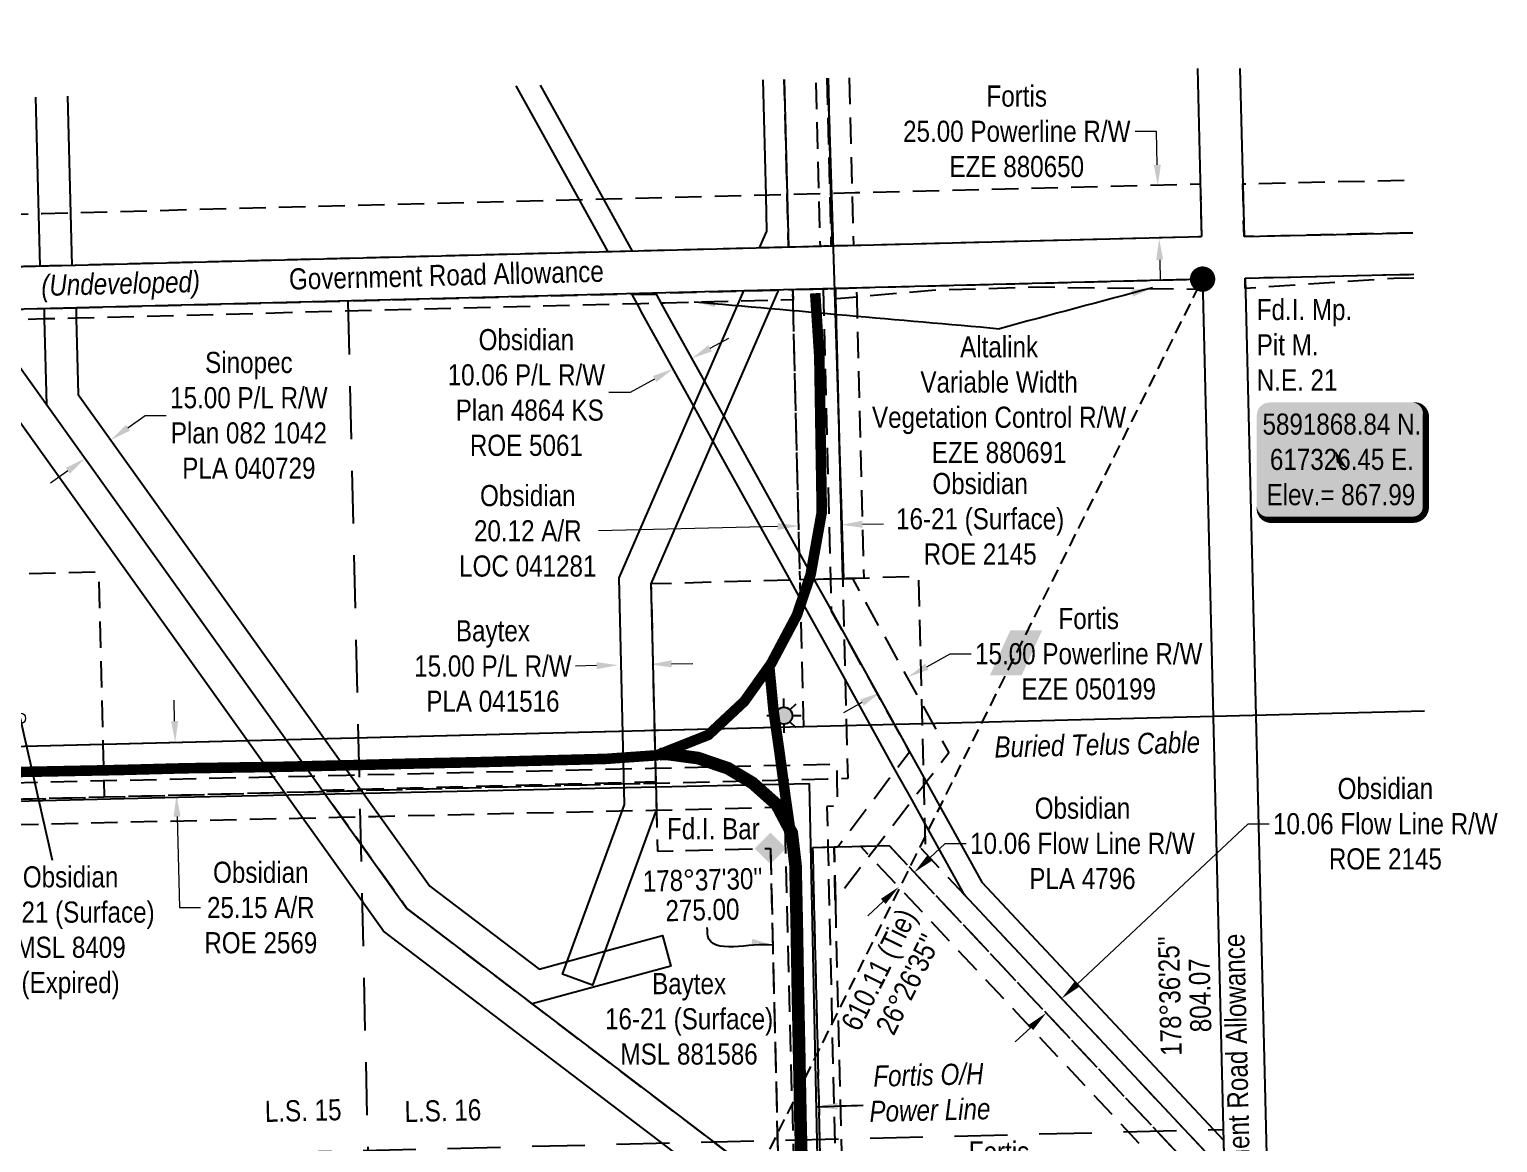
# Model space of a CAD drawing. Extents: x 614938 to 618097, y 5890940 to 5893381.
# Drawn here: x 616771 to 617466, y 5891460 to 5891987 of the extents above; entities that cross this region are included whole.
import ezdxf
from ezdxf.enums import TextEntityAlignment as Align

# ---------------------------------------------------------------- set-up
doc = ezdxf.new("R2010")
doc.units = 0
doc.header["$LTSCALE"] = 5
doc.header["$PDMODE"] = 35
doc.header["$PDSIZE"] = 1
for name, pattern in [('foc-ACCESSROAD', [3.75, 2.5, -1.25]), ('foc-FLOWLINE', [3.75, 2.5, -1.25]), ('foc-LSD', [8, 5, -3]), ('foc-TIELINE', [1.875, 1.25, -0.625])]:
    doc.linetypes.add(name, pattern=pattern)
doc.layers.get('Defpoints').update_dxf_attribs({"color": 9})
for name, color, linetype in [('AS-POWER', 104, 'foc-POWER'), ('AS-POWER-T', 104, 'Continuous'), ('AS-ROADS', 254, 'Continuous'), ('AS-TELUS', 224, 'foc-TEL'), ('AS-UNDERLAY-H', 141, 'Continuous'), ('C-AR', 13, 'foc-ACCESSROAD'), ('C-FLOWLINE', 13, 'foc-FLOWLINE'), ('C-RW', 13, 'Continuous'), ('C-WS', 13, 'foc-ACCESSROAD'), ('C-WS-S', 8, 'Continuous'), ('DETAIL-T', 7, 'Continuous'), ('F-AR', 190, 'foc-ACCESSROAD'), ('F-EZE', 190, 'foc-FLOWLINE'), ('F-RW', 190, 'Continuous'), ('F-WS', 190, 'foc-ACCESSROAD'), ('L-BD', 7, 'Continuous'), ('L-MON', 1, 'Continuous'), ('L-MON-T', 1, 'Continuous'), ('L-ROAD-T', 7, 'Continuous'), ('L-SEC', 7, 'Continuous'), ('L-SECTION-LSD', 7, 'foc-LSD'), ('L-TIE', 7, 'foc-TIELINE')]:
    doc.layers.add(name, color=color, linetype=linetype)
for name, color, linetype, lineweight in [('C-AR-T', 13, 'Continuous', 9), ('C-FLOWLINE-T', 13, 'Continuous', 9), ('C-RW-T', 13, 'Continuous', 9), ('C-WS-T', 13, 'Continuous', 9), ('F-EZE-T', 190, 'Continuous', 9), ('F-RW-T', 190, 'Continuous', 9), ('F-WS-T', 190, 'Continuous', 9), ('T-TEXT', 48, 'Continuous', 18)]:
    doc.layers.add(name, color=color, linetype=linetype, lineweight=lineweight)
doc.styles.add('100L', font='ARIALN.TTF', dxfattribs={"height": 11})
doc.styles.add('80', font='ARIALN.TTF', dxfattribs={"height": 10})
doc.styles.add('80CG', font='ARIALN.TTF', dxfattribs={"height": 10})
doc.styles.add('80L', font='ARIALN.TTF', dxfattribs={"height": 10})
doc.styles.add('80LS', font='ARIALNI.TTF', dxfattribs={"height": 10})
doc.styles.add('foc-LtypeFont', font='ARIALN.TTF', dxfattribs={"height": 7.35})
doc.linetypes.add('foc-POWER', pattern='A,6,-1,["P",foc-LtypeFont,S=0.2,R=0,X=-0.625,Y=-0.75],-1.24,4', length=12.24)
doc.linetypes.add('foc-TEL', pattern='A,2,-1,["T",foc-LtypeFont,S=0.2,R=0,X=-0.425,Y=-0.75],-1.24,8', length=12.24)
doc.linetypes.add('foc-TEL-NOLINE', pattern='A,0,-2,["T",foc-LtypeFont,S=0.2,R=0,X=-0.425,Y=-0.75],-10.24', length=12.24)
doc.dimstyles.new('Compass 5 000', dxfattribs={"dimscale": 5, "dimtxt": 9, "dimasz": 2, "dimexe": 0.2, "dimexo": 0.0625, "dimgap": 0.5, "dimtad": 0, "dimtih": 1, "dimtoh": 1, "dimzin": 0, "dimdsep": 46, "dimtxsty": '80CG', "dimcen": 0.1, "dimse1": 1, "dimse2": 1, "dimclrd": 256, "dimclrt": 256, "dimaunit": 1, "dimadec": 4, "dimazin": 0, "dimtfac": 0.06, "dimtofl": 0, "dimtmove": 0, "dimatfit": 1, "dimfxl": 0.2, "dimtolj": 1, "dimtzin": 0, "dimlwd": -1, "dimarcsym": 0})

# ---------------------------------------------------------------- blocks, each defined once
blk = doc.blocks.new('*D52')
at = {"layer": 'Defpoints', "color": 0, "transparency": 16777216}
for p in [(617180.99, 5891691.65), (617167.86, 5891684.38), (617187.15, 5891680.52)]:
    blk.add_point(p, dxfattribs=at)
at = {"layer": 'F-EZE-T', "transparency": 16777216}
for p, q in [((617195.9, 5891685.37), (617206.94, 5891691.48)), ((617206.94, 5891691.48), (617216.94, 5891691.48)), ((617165.27, 5891668.41), (617156.52, 5891663.57))]:
    blk.add_line(p, q, dxfattribs=at)
for points in [[(617195.09, 5891686.83), (617196.71, 5891683.91), (617187.15, 5891680.52)], [(617164.46, 5891669.87), (617166.08, 5891666.95), (617174.02, 5891673.25)]]:
    blk.add_solid(points, dxfattribs=at)
at = {"layer": 'F-EZE-T', "transparency": 16777216, "insert": (617272.57, 5891691.48), "char_height": 10, "attachment_point": 5, "style": '80CG'}
blk.add_mtext('\\A1;Fortis\\P15.00 Powerline R/W\\PEZE 050199', dxfattribs=at)
blk = doc.blocks.new('*D53')
at = {"layer": 'Defpoints', "color": 0, "transparency": 16777216}
for p in [(617144.43, 5891502.3), (617154.43, 5891502.54), (617156.14, 5891429.95)]:
    blk.add_point(p, dxfattribs=at)
at = {"layer": 'F-EZE-T', "transparency": 16777216}
for p, q in [((617166.14, 5891430.19), (617185.33, 5891430.64)), ((617136.14, 5891429.48), (617126.14, 5891429.25))]:
    blk.add_line(p, q, dxfattribs=at)
for points in [[(617136.1, 5891431.15), (617136.18, 5891427.82), (617146.14, 5891429.72)], [(617166.1, 5891431.85), (617166.18, 5891428.52), (617156.14, 5891429.95)]]:
    blk.add_solid(points, dxfattribs=at)
at = {"layer": 'F-EZE-T', "transparency": 16777216, "insert": (617230.14, 5891430.64), "char_height": 10, "attachment_point": 5, "style": '80CG'}
blk.add_mtext('\\A1;Fortis\\P10.00 Vegetation\\PControl R/W\\PEZE 870564', dxfattribs=at)
blk = doc.blocks.new('*D56')
at = {"layer": 'Defpoints', "color": 0, "transparency": 16777216}
for p in [(617225.12, 5891910.92), (617305.26, 5891912.95), (617225.75, 5891885.94)]:
    blk.add_point(p, dxfattribs=at)
at = {"layer": 'F-EZE-T', "transparency": 16777216}
for p, q in [((617304.6, 5891938.74), (617294.6, 5891938.74)), ((617305, 5891922.95), (617304.6, 5891938.74)), ((617306.14, 5891877.98), (617306.4, 5891867.98))]:
    blk.add_line(p, q, dxfattribs=at)
for points in [[(617306.67, 5891922.99), (617303.34, 5891922.91), (617305.26, 5891912.95)], [(617307.81, 5891878.02), (617304.48, 5891877.93), (617305.89, 5891887.97)]]:
    blk.add_solid(points, dxfattribs=at)
at = {"layer": 'F-EZE-T', "transparency": 16777216, "insert": (617238.51, 5891938.74), "char_height": 10, "attachment_point": 5, "style": '80CG'}
blk.add_mtext('\\A1;Fortis\\P25.00 Powerline R/W\\PEZE 880650', dxfattribs=at)
blk = doc.blocks.new('*D58')
at = {"layer": 'C-FLOWLINE-T', "transparency": 16777216}
for p, q in [((617197.31, 5891594.88), (617204.6, 5891601.72)), ((617204.6, 5891601.72), (617214.6, 5891601.72)), ((617175.37, 5891574.32), (617168.08, 5891567.48))]:
    blk.add_line(p, q, dxfattribs=at)
for points in [[(617196.17, 5891596.1), (617198.45, 5891593.66), (617190.01, 5891588.04)], [(617174.23, 5891575.53), (617176.51, 5891573.1), (617182.67, 5891581.16)]]:
    blk.add_solid(points, dxfattribs=at)
at = {"layer": 'Defpoints', "color": 0, "transparency": 16777216}
for p in [(617190.01, 5891588.04), (617215.82, 5891560.51), (617208.48, 5891553.63)]:
    blk.add_point(p, dxfattribs=at)
at = {"layer": 'C-FLOWLINE-T', "transparency": 16777216, "insert": (617269.6, 5891601.72), "char_height": 10, "attachment_point": 5, "style": '80CG'}
blk.add_mtext('\\A1;Obsidian\\P10.06 Flow Line R/W\\PPLA 4796', dxfattribs=at)
blk = doc.blocks.new('*D43')
at = {"layer": 'C-AR-T', "transparency": 16777216}
for p, q in [((616840.03, 5891659.64), (616839.78, 5891669.64)), ((616841.17, 5891614.48), (616842.25, 5891571.37)), ((616842.25, 5891571.37), (616852.25, 5891571.37))]:
    blk.add_line(p, q, dxfattribs=at)
for points in [[(616841.7, 5891659.68), (616838.37, 5891659.6), (616840.28, 5891649.64)], [(616842.83, 5891614.52), (616839.5, 5891614.44), (616840.92, 5891624.48)]]:
    blk.add_solid(points, dxfattribs=at)
at = {"layer": 'Defpoints', "color": 0, "transparency": 16777216}
for p in [(616961.57, 5891652.7), (616840.28, 5891649.64), (616962.21, 5891627.53)]:
    blk.add_point(p, dxfattribs=at)
at = {"layer": 'C-AR-T', "transparency": 16777216, "insert": (616880.8, 5891571.37), "char_height": 10, "attachment_point": 5, "style": '80CG'}
blk.add_mtext('\\A1;Obsidian\\P25.15 A/R\\PROE 2569', dxfattribs=at)
blk = doc.blocks.new('*D44')
at = {"layer": 'C-RW-T', "transparency": 16777216}
for p, q in [((617093.45, 5891836.11), (617102.2, 5891840.95)), ((617067.15, 5891821.55), (617055.55, 5891815.12)), ((617055.55, 5891815.12), (617045.55, 5891815.12))]:
    blk.add_line(p, q, dxfattribs=at)
for points in [[(617092.64, 5891837.57), (617094.26, 5891834.65), (617084.7, 5891831.27)], [(617066.35, 5891823.01), (617067.96, 5891820.09), (617075.9, 5891826.39)]]:
    blk.add_solid(points, dxfattribs=at)
at = {"layer": 'Defpoints', "color": 0, "transparency": 16777216}
for p in [(617067.5, 5891841.57), (617076.3, 5891846.45), (617075.9, 5891826.39)]:
    blk.add_point(p, dxfattribs=at)
at = {"layer": 'C-RW-T', "transparency": 16777216, "insert": (617006.46, 5891815.12), "char_height": 10, "attachment_point": 5, "style": '80CG'}
blk.add_mtext('\\A1;Obsidian\\P10.06 P/L R/W\\P Plan 4864 KS\\PROE 5061', dxfattribs=at)
blk = doc.blocks.new('*D46')
at = {"layer": 'C-FLOWLINE-T', "transparency": 16777216}
for p, q in [((617267.06, 5891535.2), (617347.94, 5891611.03)), ((617347.94, 5891611.03), (617357.94, 5891611.03)), ((617245.12, 5891514.64), (617237.83, 5891507.8))]:
    blk.add_line(p, q, dxfattribs=at)
for points in [[(617265.92, 5891536.42), (617268.2, 5891533.98), (617259.76, 5891528.36)], [(617243.98, 5891515.85), (617246.26, 5891513.42), (617252.42, 5891521.48)]]:
    blk.add_solid(points, dxfattribs=at)
at = {"layer": 'Defpoints', "color": 0, "transparency": 16777216}
for p in [(617256.26, 5891532.1), (617248.92, 5891525.21), (617252.42, 5891521.48)]:
    blk.add_point(p, dxfattribs=at)
at = {"layer": 'C-FLOWLINE-T', "transparency": 16777216, "insert": (617412.94, 5891611.03), "char_height": 10, "attachment_point": 5, "style": '80CG'}
blk.add_mtext('\\A1;Obsidian\\P10.06 Flow Line R/W\\PROE 2145', dxfattribs=at)
blk = doc.blocks.new('*D49')
at = {"layer": 'C-AR-T', "transparency": 16777216}
for p, q in [((617125.36, 5891751.8), (617040.65, 5891749.66)), ((617165.48, 5891752.81), (617175.48, 5891753.06))]:
    blk.add_line(p, q, dxfattribs=at)
for points in [[(617125.32, 5891753.46), (617125.4, 5891750.13), (617135.36, 5891752.05)], [(617165.44, 5891754.48), (617165.53, 5891751.14), (617155.49, 5891752.56)]]:
    blk.add_solid(points, dxfattribs=at)
at = {"layer": 'Defpoints', "color": 0, "transparency": 16777216}
for p in [(617154.68, 5891784.62), (617134.55, 5891784.11), (617155.49, 5891752.56)]:
    blk.add_point(p, dxfattribs=at)
at = {"layer": 'C-AR-T', "transparency": 16777216, "insert": (617007.13, 5891749.66), "char_height": 10, "attachment_point": 5, "style": '80CG'}
blk.add_mtext('\\A1;Obsidian\\P20.12 A/R\\PLOC 041281', dxfattribs=at)
blk = doc.blocks.new('*D50')
at = {"layer": 'Defpoints', "color": 0, "transparency": 16777216}
for p in [(617049.61, 5891690.2), (617065.11, 5891690.57), (617049.71, 5891686.14)]:
    blk.add_point(p, dxfattribs=at)
at = {"layer": 'F-RW-T', "transparency": 16777216}
for p, q in [((617075.21, 5891686.75), (617085.21, 5891686.99)), ((617039.71, 5891685.9), (617029.71, 5891685.67))]:
    blk.add_line(p, q, dxfattribs=at)
for points in [[(617039.67, 5891687.57), (617039.75, 5891684.24), (617049.71, 5891686.14)], [(617075.17, 5891688.42), (617075.25, 5891685.08), (617065.21, 5891686.51)]]:
    blk.add_solid(points, dxfattribs=at)
at = {"layer": 'F-RW-T', "transparency": 16777216, "insert": (616990.63, 5891685.67), "char_height": 10, "attachment_point": 5, "style": '80CG'}
blk.add_mtext('\\A1;Baytex\\P15.00 P/L R/W\\PPLA 041516', dxfattribs=at)
blk = doc.blocks.new('fdia')
at = {"color": 255, "const_width": 1}
blk.add_lwpolyline([(-0.5, 0, 1), (0.5, 0, 1)], format="xyb", close=True, dxfattribs=at)
blk = doc.blocks.new('Fdiaa')
blk.add_blockref('fdia', (0, 0))
blk = doc.blocks.new('fdib')
at = {"color": 1, "const_width": 1.6}
blk.add_lwpolyline([(-0.4, 0, 1), (0.4, 0, 1)], format="xyb", close=True, dxfattribs=at)
at = {"color": 1}
blk.add_circle((0, 0), 0.8, dxfattribs=at)
blk = doc.blocks.new('Fdibb')
blk.add_blockref('fdib', (0, 0))
blk = doc.blocks.new('fdicc')
for name in ['Fdibb', 'Fdiaa']:
    blk.add_blockref(name, (0, 0))
blk = doc.blocks.new('FDI')
blk.add_blockref('fdicc', (0, 0))
blk = doc.blocks.new('*U63')
h = blk.add_hatch(color=254)
edge = h.paths.add_edge_path()
edge.add_line((-34, -28.5), (34, -28.5))
edge.add_arc((34, -22.5), 6, 270, 360)
edge.add_line((40, -22.5), (40, 21))
edge.add_arc((34, 21), 6, 0, 90)
edge.add_line((34, 27), (-34, 27))
edge.add_arc((-34, 21), 6, 90, 180)
edge.add_line((-40, 21), (-40, -22.5))
edge.add_arc((-34, -22.5), 6, 180, 270)
at = {"color": 1, "flags": 128}
blk.add_lwpolyline([(-34, -28.5, 3, 3, 0), (34, -28.5, 3, 3, 0.414214), (40, -22.5, 3, 3, 0), (40, 21, 3, 0, 0.414214), (34, 27, 0, 0, 0), (-34, 27, 0, 0, 0.414214), (-40, 21, 0, 0, 0), (-40, -22.5, 0, 3, 0.414214)], format="xyseb", close=True, dxfattribs=at)
blk.add_lwpolyline([(-2.18, -1.45, 0, 10, 0), (0, 0, 5, 5, 0)], format="xyseb", dxfattribs=at)
at = {"color": 1, "style": '80'}
blk.add_attdef('ENTER_TEXT_001', (-35.99, -5), '', height=10, dxfattribs=at)
blk = doc.blocks.new('SMONA')
blk.add_hatch(color=255).paths.add_polyline_path([(0, -1.49), (1.49, 0), (0, 1.49), (-1.49, 0)])
blk = doc.blocks.new('SMONAA')
blk.add_blockref('SMONA', (0, 0))
blk = doc.blocks.new('SMONB')
at = {"color": 1}
blk.add_solid([(0, 1.2), (1.2, 0), (-1.2, 0), (0, -1.2)], dxfattribs=at)
blk = doc.blocks.new('SMONBB')
blk.add_blockref('SMONB', (0, 0))
blk = doc.blocks.new('SMONCC')
for name in ['SMONAA', 'SMONBB']:
    blk.add_blockref(name, (0, 0))
blk = doc.blocks.new('FDIBAR')
blk.add_blockref('SMONCC', (0, 0))
blk = doc.blocks.new('*D65')
at = {"layer": 'Defpoints', "color": 0, "transparency": 16777216}
for p in [(616809.79, 5891792.68), (616827.29, 5891768.22), (616815.1, 5891759.49)]:
    blk.add_point(p, dxfattribs=at)
at = {"layer": 'F-RW-T', "transparency": 16777216}
for p, q in [((616817.93, 5891798.5), (616826.06, 5891804.32)), ((616826.06, 5891804.32), (616836.06, 5891804.32)), ((616789.46, 5891778.14), (616781.33, 5891772.32))]:
    blk.add_line(p, q, dxfattribs=at)
for points in [[(616816.96, 5891799.86), (616818.9, 5891797.14), (616809.79, 5891792.68)], [(616788.5, 5891779.5), (616790.43, 5891776.78), (616797.6, 5891783.96)]]:
    blk.add_solid(points, dxfattribs=at)
at = {"layer": 'F-RW-T', "transparency": 16777216, "insert": (616875.15, 5891804.32), "char_height": 10, "attachment_point": 5, "style": '80CG'}
blk.add_mtext('\\A1;Sinopec\\P15.00 P/L R/W\\PPlan 082 1042\\PPLA 040729', dxfattribs=at)
blk = doc.blocks.new('GAS')
h = blk.add_hatch(color=255)
h.dxf.hatch_style = 1
edge = h.paths.add_edge_path()
edge.add_arc((0, 0), 0.9, 0, 360)
for p, q in [((0, 0.81), (0, 1.62)), ((-0.81, 0), (-1.62, 0)), ((-0.57, 0.57), (-1.14, 1.14)), ((0.57, 0.57), (1.14, 1.14)), ((1.62, 0), (0.81, 0)), ((-0.57, -0.57), (-1.14, -1.14)), ((0, -0.81), (0, -1.62)), ((1.14, -1.14), (0.57, -0.57))]:
    blk.add_line(p, q)
blk.add_circle((0, 0), 0.8)

msp = doc.modelspace()

# ---------------------------------------------------------------- hatches: boundary and pattern name
at = {"layer": 'AS-UNDERLAY-H'}
h = msp.add_hatch(color=256, dxfattribs=at)
h.dxf.hatch_style = 1
h.paths.add_polyline_path([(617235.452, 5891702.595), (617250.496, 5891702.595), (617240.89, 5891681.375), (617225.846, 5891681.375)])

# ---------------------------------------------------------------- linework, layer by layer
at = {"layer": 'AS-POWER', "flags": 128}
for points in [[(617156.74, 5891727.049), (617149.203, 5891963.887)], [(616425.488, 5891613.927), (616696.835, 5891620.232), (616751.76, 5891621.488), (616796.824, 5891622.489), (616841.775, 5891623.698), (616886.801, 5891624.668), (617140.467, 5891630.163)], [(617144.453, 5891446.151), (617140.467, 5891630.163)]]:
    msp.add_lwpolyline(points, dxfattribs=at)
at = {"layer": 'AS-ROADS', "flags": 128}
for points, const_width in [([(616426.667, 5891628.579), (616498.46, 5891629.879), (616528.914, 5891630.526), (616559.129, 5891631.364), (616658.862, 5891633.383), (616712.824, 5891634.705), (616773.529, 5891635.711), (616814.639, 5891636.531), (616844.637, 5891637.329), (616891.503, 5891638.039), (616921.878, 5891638.756), (616952.876, 5891639.561), (616983.27, 5891640.211), (617043.947, 5891641.768), (617068.237, 5891643.484), (617092.627, 5891653.153), (617109.577, 5891668.984), (617122.216, 5891686.726), (617134.454, 5891709.776), (617140.939, 5891728.863), (617146.249, 5891758.553), (617145.081, 5891832.083), (617143.135, 5891862.169)], 4.998), ([(617131.665, 5891605.531), (617128.859, 5891625.361), (617126.184, 5891645.304), (617123.362, 5891665.112), (617121.424, 5891685.21)], 4.998), ([(617069.521, 5891643.993), (617072.733, 5891644.162), (617087.711, 5891642.16), (617101.904, 5891637.295), (617113.468, 5891630.37), (617124.9, 5891620.17), (617132.036, 5891606.696), (617133.812, 5891591.528), (617134.457, 5891561.091), (617134.962, 5891530.968), (617135.578, 5891500.943), (617136.162, 5891470.722), (617136.869, 5891440.57)], 5.998)]:
    msp.add_lwpolyline(points, dxfattribs=dict(at, const_width=const_width))
at = {"layer": 'AS-TELUS', "flags": 128}
msp.add_lwpolyline([(617137.788, 5891657.131), (617431.412, 5891664.55)], dxfattribs=at)
at = {"layer": 'AS-TELUS', "linetype": 'foc-TEL-NOLINE', "flags": 128}
msp.add_lwpolyline([(616424.92, 5891639.119), (617137.788, 5891657.131)], dxfattribs=at)
at = {"layer": 'C-AR', "flags": 128}
for points in [[(617148.603, 5891963.873), (617149.982, 5891909.01), (617150.598, 5891884.484), (617145.597, 5891884.357), (617130.473, 5891883.972), (617129.857, 5891908.499), (617128.477, 5891963.396)], [(616424.92, 5891639.119), (616523.972, 5891641.624), (616671.982, 5891645.368), (616699.423, 5891646.061), (616806.066, 5891648.774), (616872.321, 5891650.446), (616890.697, 5891650.909), (616908.809, 5891651.367), (617050.452, 5891654.934), (617067.096, 5891655.354), (617067.719, 5891630.197), (617051.051, 5891629.777), (616926.472, 5891626.631), (616908.361, 5891626.171), (616889.984, 5891625.715), (616806.743, 5891623.633), (616741.198, 5891621.99), (616725.954, 5891621.609), (616700.231, 5891620.964), (616524.554, 5891616.55), (616425.485, 5891614.055)]]:
    msp.add_lwpolyline(points, dxfattribs=at)
msp.add_lwpolyline([(617144.428, 5891726.713), (617136.008, 5891726.484), (617135.594, 5891742.642), (617132.654, 5891859.002), (617132.56, 5891862.712), (617132.531, 5891863.892), (617147.654, 5891864.278), (617152.656, 5891864.406), (617152.779, 5891859.515), (617156.135, 5891727.032), (617144.428, 5891726.713)], close=True, dxfattribs=at)
at = {"layer": 'C-FLOWLINE', "flags": 128}
msp.add_lwpolyline([(617337.095, 5891431.156), (617337.462, 5891416.053), (617168.52, 5891596.247), (617164.627, 5891600.399), (617172.453, 5891600.587), (617178.122, 5891600.723), (617337.095, 5891431.156)], close=True, dxfattribs=at)
at = {"layer": 'C-RW'}
msp.add_lwpolyline([(617012.914, 5891960.662), (617043.099, 5891906.295), (617056.539, 5891882.072), (617045.198, 5891881.783), (617031.757, 5891906.006), (617001.561, 5891960.393)], dxfattribs=at)
msp.add_lwpolyline([(617336.36, 5891461.357), (617336.728, 5891446.264), (617213.747, 5891577.442), (617193.359, 5891614.265), (617188.786, 5891622.523), (617180.866, 5891636.828), (617155.677, 5891682.32), (617134.583, 5891720.418), (617131.553, 5891725.889), (617094.134, 5891793.467), (617084.892, 5891810.158), (617061.631, 5891852.171), (617059.138, 5891856.677), (617056.468, 5891861.502), (617067.804, 5891861.791), (617070.475, 5891856.965), (617073.006, 5891852.39), (617089.946, 5891821.789), (617099.138, 5891805.186), (617134.045, 5891742.148), (617142.879, 5891726.194), (617149.899, 5891713.516), (617155.131, 5891704.067), (617187.557, 5891645.504), (617192.782, 5891636.069), (617195.478, 5891631.199), (617221.94, 5891583.407), (617336.36, 5891461.357)], close=True, dxfattribs=at)
at = {"layer": 'C-WS', "flags": 128}
msp.add_lwpolyline([(616725.954, 5891621.609), (616700.231, 5891620.964), (616699.97, 5891629.077), (616699.75, 5891635.918), (616699.423, 5891646.061), (616697.347, 5891727.587), (616707.349, 5891727.838), (616803.976, 5891730.267), (616806.066, 5891648.774), (616806.531, 5891631.489), (616806.743, 5891623.633), (616741.198, 5891621.99), (616725.954, 5891621.609)], close=True, dxfattribs=at)
msp.add_lwpolyline([(617151.204, 5891218.432), (617142.059, 5891599.856), (617178.122, 5891600.723), (617337.095, 5891431.156), (617336.728, 5891446.264), (617213.747, 5891577.442), (617191.616, 5891601.047), (617195.32, 5891601.136), (617192.179, 5891728.014), (617065.383, 5891724.56), (617068.514, 5891598.091), (617121.952, 5891599.374), (617131.126, 5891217.945)], dxfattribs=at)
at = {"layer": 'F-AR', "flags": 128}
msp.add_lwpolyline([(616424.92, 5891639.119), (616523.972, 5891641.624), (616671.982, 5891645.368), (616699.423, 5891646.061), (616806.066, 5891648.774), (616872.321, 5891650.446), (616890.697, 5891650.909), (616908.809, 5891651.367), (617050.452, 5891654.934), (617065.745, 5891655.32), (617137.788, 5891657.131), (617136.008, 5891726.484), (617132.654, 5891859.002), (617132.531, 5891863.892), (617152.656, 5891864.406), (617152.779, 5891859.515), (617156.135, 5891727.032), (617157.343, 5891679.311), (617158.53, 5891632.479), (617153.398, 5891632.35), (617148.936, 5891632.238), (617066.194, 5891630.159), (617051.051, 5891629.777), (616926.472, 5891626.631), (616908.361, 5891626.171), (616889.984, 5891625.715), (616806.743, 5891623.633), (616741.198, 5891621.99), (616725.954, 5891621.609), (616700.231, 5891620.964), (616524.554, 5891616.55), (616425.485, 5891614.055)], dxfattribs=at)
at = {"layer": 'F-EZE', "flags": 128}
for points in [[(617149.203, 5891963.887), (617150.582, 5891909.026), (617151.198, 5891884.5), (617150.598, 5891884.484), (617145.597, 5891884.357), (617144.98, 5891908.883), (617143.602, 5891963.754)], [(617159.206, 5891964.124), (617160.584, 5891909.279), (617161.2, 5891884.754), (617151.198, 5891884.5), (617150.582, 5891909.026), (617149.203, 5891963.887)], [(616420.781, 5891891.112), (616519.66, 5891893.415), (616560.432, 5891894.453), (616616.801, 5891895.889), (616694.573, 5891897.869), (616715.425, 5891898.399), (616715.889, 5891898.411), (616777.274, 5891899.973), (616792.278, 5891900.355), (617033.296, 5891906.494), (617044.637, 5891906.784), (617121.392, 5891908.739), (617131.395, 5891908.994), (617146.519, 5891909.378), (617151.52, 5891909.506), (617152.12, 5891909.521), (617162.122, 5891909.775), (617325.355, 5891913.932), (617325.962, 5891888.946), (617162.752, 5891884.78), (617152.75, 5891884.525), (617152.15, 5891884.509), (617147.149, 5891884.382), (617132.025, 5891883.997), (617118.15, 5891883.643), (617058.326, 5891882.117), (617046.984, 5891881.828), (616792.898, 5891875.359), (616777.894, 5891874.977), (616733.409, 5891873.846), (616715.012, 5891873.378), (616695.21, 5891872.875), (616561.067, 5891869.467), (616520.251, 5891868.431), (616421.349, 5891866.127)], [(617425.909, 5891890.797), (617346.069, 5891888.944), (617345.464, 5891913.928), (617425.301, 5891915.781)], [(617426.431, 5891869.348), (617416.903, 5891869.116), (617346.669, 5891864.428), (617346.553, 5891869.332), (617426.387, 5891871.141)]]:
    msp.add_lwpolyline(points, dxfattribs=at)
for points in [[(617326.45, 5891868.843), (617326.565, 5891863.94), (617248.168, 5891864.989), (617200.354, 5891863.586), (617162.767, 5891860.369), (617153.379, 5891859.567), (617152.779, 5891859.515), (617152.656, 5891864.406), (617153.256, 5891864.421), (617162.658, 5891864.661), (617326.45, 5891868.843)], [(616705.849, 5891848.135), (616695.847, 5891847.88), (616695.722, 5891852.771), (616705.725, 5891853.025), (616729.159, 5891853.621), (616747.543, 5891854.088), (616778.38, 5891854.873), (616793.383, 5891855.254), (617058.008, 5891861.993), (617069.346, 5891862.282), (617109.307, 5891863.3), (617125.466, 5891863.712), (617132.531, 5891863.893), (617132.56, 5891862.712), (617132.654, 5891859.002), (617123.352, 5891858.765), (617107.159, 5891858.352), (617072.016, 5891857.456), (617060.679, 5891857.167), (616793.501, 5891850.363), (616778.497, 5891849.982), (616750.972, 5891849.282), (616732.587, 5891848.815), (616705.849, 5891848.135)], [(617152.779, 5891859.551), (617156.135, 5891727.032), (617160.718, 5891727.157), (617192.874, 5891669.09), (617206.419, 5891644.631), (617195.722, 5891630.759), (617193.952, 5891628.463), (617189.743, 5891623.005), (617172.261, 5891600.337), (617169.478, 5891596.728), (617152.657, 5891574.916), (617152.052, 5891600.097), (617153.814, 5891600.13), (617181.821, 5891637.31), (617187.801, 5891645.064), (617150.905, 5891711.699), (617150.54, 5891726.856), (617147.054, 5891864.262), (617152.056, 5891864.39), (617152.656, 5891864.406), (617152.779, 5891859.551)], [(617156.74, 5891727.049), (617156.135, 5891727.032), (617152.779, 5891859.515), (617152.656, 5891864.406), (617153.256, 5891864.421), (617162.658, 5891864.661), (617162.767, 5891860.369), (617166.142, 5891727.305), (617156.74, 5891727.049)], [(617152.673, 5891574.259), (617156.526, 5891413.794), (617155.806, 5891414.342), (617155.252, 5891414.764), (617146.335, 5891421.559), (617142.059, 5891599.857), (617152.052, 5891600.097), (617152.673, 5891574.259)]]:
    msp.add_lwpolyline(points, close=True, dxfattribs=at)
at = {"layer": 'F-RW'}
for points in [[(617128.477, 5891963.396), (617129.857, 5891908.499), (617130.473, 5891883.972), (617116.816, 5891883.624), (617120.272, 5891891.593), (617119.854, 5891908.245), (617118.474, 5891963.16)], [(616789.366, 5891955.373), (616790.739, 5891899.882), (616791.347, 5891875.337), (616776.36, 5891874.955), (616775.735, 5891899.501), (616774.361, 5891955.018)], [(616779.48, 5891809.289), (616778.498, 5891849.982), (616778.38, 5891854.872), (616793.383, 5891855.254), (616793.501, 5891850.363), (616794.373, 5891814.24), (616960.848, 5891581.504), (617012.438, 5891542.255), (617025.835, 5891545.908), (617043.582, 5891550.748), (617070.863, 5891558.187), (617074.811, 5891543.708), (617009.261, 5891525.831)]]:
    msp.add_lwpolyline(points, dxfattribs=at)
msp.add_lwpolyline([(617052.967, 5891620.233), (617050.311, 5891727.503), (617109.307, 5891863.3), (617125.84, 5891863.722), (617065.383, 5891724.56), (617068.022, 5891617.944), (617043.582, 5891550.748), (617037.713, 5891534.68), (617023.615, 5891539.826), (617025.835, 5891545.908), (617051.973, 5891617.511)], close=True, dxfattribs=at)
at = {"layer": 'L-SEC'}
msp.add_line((616520.215, 5891868.433), (617325.962, 5891888.949), dxfattribs=at)
at = {"layer": 'L-SEC', "flags": 128}
for points in [[(617324.062, 5891968.571), (617325.988, 5891889.031)], [(617344.142, 5891968.499), (617346.077, 5891888.944)], [(617346.069, 5891888.944), (617425.909, 5891890.803)], [(617326.45, 5891868.843), (616520.88, 5891848.331)], [(617326.45, 5891868.843), (617345.993, 5891065.3)], [(617346.553, 5891869.332), (617426.387, 5891871.141)], [(617346.553, 5891869.332), (617366.096, 5891065.789)]]:
    msp.add_lwpolyline(points, dxfattribs=at)
at = {"layer": 'L-SECTION-LSD', "flags": 128}
for points in [[(616922.047, 5891858.103), (616940.792, 5891055.205)], [(616529.315, 5891446.757), (617336.239, 5891466.37)]]:
    msp.add_lwpolyline(points, dxfattribs=at)
at = {"layer": 'L-TIE', "flags": 128}
msp.add_lwpolyline([(617054.868, 5891322.76), (617326.45, 5891868.843)], dxfattribs=at)

# ---------------------------------------------------------------- block references
at = {"layer": 'C-WS-S', "color": 3, "xscale": 4.998170450000013, "yscale": 4.998170450000013, "zscale": 4.998170450000013}
msp.add_blockref('GAS', (617128.352, 5891662.211), dxfattribs=at)
at = {"layer": 'DETAIL-T', "color": 2}
ref = msp.add_blockref('*U63', (617392.096, 5891783.465), dxfattribs=dict(at, xscale=0.99963409, yscale=0.99963409, zscale=0.99963409))
ref.add_attrib('ENTER_TEXT_001', '5891868.84 N.', (617354.79, 5891795.233), dxfattribs={"layer": '0', "color": 1, "height": 9.99634, "style": '80'})
ref.add_attrib('ENTER_TEXT_002', '617326.45 E.', (617358.312, 5891778.531), dxfattribs={"layer": '0', "color": 1, "height": 9.99634, "style": '80'})
ref.add_attrib('ENTER_TEXT_003', 'Elev.= 867.99', (617356.72, 5891761.83), dxfattribs={"layer": '0', "color": 1, "height": 9.99634, "style": '80'})
at = {"layer": 'L-MON', "color": 3, "xscale": 5.000000000000043, "yscale": 5.000000000000043, "zscale": 5.000000000000043}
msp.add_blockref('FDI', (617326.45, 5891868.843), dxfattribs=at)
at = {"layer": 'L-MON', "xscale": 4.998170450000001, "yscale": 4.998170450000001, "zscale": 4.998170450000001}
msp.add_blockref('FDIBAR', (617121.952, 5891599.374), dxfattribs=at)

# ---------------------------------------------------------------- texts
at = {"layer": 'AS-POWER-T', "insert": (617167.943, 5891496.527), "char_height": 9.99218, "attachment_point": 1, "rotation": 1.392301, "style": '80L'}
msp.add_mtext_dynamic_manual_height_columns('\\pi2.55141;{\\fArial Narrow|b0|i1|c0|p34;Fortis O/H \\P\\pi0.32601;Power Line}', width=57.07445, gutter_width=49.979, heights=[0], dxfattribs=at)
at = {"layer": 'AS-TELUS', "linetype": 'foc-TEL-NOLINE', "insert": (617227.515, 5891652.361), "char_height": 9.99218, "attachment_point": 1, "rotation": 1.392301, "style": '80L'}
msp.add_mtext_dynamic_manual_height_columns('\\pi0.29874;{\\fArial Narrow|b0|i1|c0|p34;Buried Telus Cable}', width=97.15905, gutter_width=49.979, heights=[0], dxfattribs=at)
at = {"layer": 'C-WS-T', "char_height": 9.99621, "width": 78.96499, "attachment_point": 5, "style": '80CG'}
for s, insert in [('\\A1;Obsidian\\P16-21 (Surface)\\PROE 2145', (617221.18, 5891755.361)), ('\\A1;Obsidian\\P15-21 (Surface)\\PMSL 8409\\P(Expired)', (616790.783, 5891559.435))]:
    msp.add_mtext(s, dxfattribs=dict(at, insert=insert))
at = {"layer": 'F-EZE-T', "insert": (617230.157, 5891811.726), "char_height": 9.99621, "width": 120.23856, "attachment_point": 5, "style": '80CG'}
msp.add_mtext('\\A1;Altalink\\PVariable Width\\PVegetation Control R/W\\PEZE 880691', dxfattribs=at)
at = {"layer": 'F-WS-T', "insert": (617083.462, 5891518.685), "char_height": 9.99621, "width": 78.96499, "attachment_point": 5, "style": '80CG'}
msp.add_mtext('\\A1;Baytex\\P16-21 (Surface)\\PMSL 881586', dxfattribs=at)
at = {"layer": 'L-BD', "style": '80L'}
for s, height, rotation, p in [('610.11 (Tie)', 9.99634, 63.5575, (617174.264, 5891541.51)), ("26°26'35''", 9.9963, 63.5575, (617187.019, 5891535.166)), ("178°36'25''", 9.99634, 91.3932, (617310.953, 5891529.566)), ('804.07', 9.9963, 91.3932, (617325.194, 5891529.913))]:
    msp.add_text(s, height=height, rotation=rotation, dxfattribs=at).set_placement(p, align=Align.MIDDLE)
at = {"layer": 'L-BD', "insert": (617060.746, 5891588.849), "char_height": 9.99634, "width": 56.28676, "attachment_point": 1, "rotation": 1.392301, "line_spacing_factor": 0.855, "style": '80L'}
msp.add_mtext("\\pi0.66367;178°37'30''\\P\\pi11.07255;275.00 ", dxfattribs=at)
at = {"layer": 'L-MON-T', "insert": (617352.055, 5891859.439), "char_height": 10, "attachment_point": 1, "style": '80L'}
msp.add_mtext_dynamic_manual_height_columns('Fd.I. Mp.\\PPit M.\\PN.E. 21', width=44.3292, gutter_width=50, heights=[0], dxfattribs=at)
at = {"layer": 'L-MON-T', "insert": (617094.944, 5891608.667), "char_height": 9.99621, "width": 44.17601, "attachment_point": 5, "style": '80CG'}
msp.add_mtext('\\A1;Fd.I. Bar', dxfattribs=at)
at = {"layer": 'L-ROAD-T', "style": '80L'}
for rotation, p in [(1.455025, (616968.596, 5891870.727)), (91.343945, (617342.972, 5891484.541))]:
    msp.add_text('Government Road Allowance', height=10, rotation=rotation, dxfattribs=at).set_placement(p, align=Align.MIDDLE_CENTER)
at = {"layer": 'T-TEXT', "style": '80LS'}
msp.add_text('(Undeveloped)', height=10, rotation=1.455025, dxfattribs=at).set_placement((616814.458, 5891866.812), align=Align.MIDDLE_CENTER)

# ---------------------------------------------------------------- dimensions: what is measured, and where the dimension line sits
at = {"layer": 'C-AR-T'}
for base, p1, p2, angle, text, picture, middle in [((617155.486, 5891752.557), (617134.546, 5891784.109), (617154.676, 5891784.618), 1.447363, 'Obsidian\\P20.12 A/R\\PLOC 041281', '*D49', (617007.134, 5891749.655)), ((616840.283, 5891649.641), (616962.205, 5891627.534), (616961.572, 5891652.696), 91.442572, 'Obsidian\\P25.15 A/R\\PROE 2569', '*D43', (616880.802, 5891571.375))]:
    dim = msp.add_linear_dim(base=base, p1=p1, p2=p2, angle=angle, text=text, dimstyle='Compass 5 000', dxfattribs=at)
    dim.commit()
    dim.dimension.update_dxf_attribs({"geometry": picture, "text_midpoint": middle, "dimtype": 161})
at = {"layer": 'C-FLOWLINE-T'}
for base, p1, p2, angle, text, picture, middle in [((617252.418, 5891521.475), (617256.26, 5891532.096), (617248.916, 5891525.211), 223.153188, 'Obsidian\\P10.06 Flow Line R/W\\PROE 2145', '*D46', (617412.944, 5891611.033)), ((617190.011, 5891588.041), (617208.476, 5891553.63), (617215.819, 5891560.514), 43.153188, 'Obsidian\\P10.06 Flow Line R/W\\PPLA 4796', '*D58', (617269.602, 5891601.72))]:
    dim = msp.add_linear_dim(base=base, p1=p1, p2=p2, angle=angle, text=text, dimstyle='Compass 5 000', dxfattribs=at)
    dim.commit()
    dim.dimension.update_dxf_attribs({"geometry": picture, "text_midpoint": middle, "dimtype": 161})
at = {"layer": 'C-RW-T'}
dim = msp.add_linear_dim(base=(617075.903, 5891826.393), p1=(617076.296, 5891846.447), p2=(617067.497, 5891841.575), angle=208.971981, text='Obsidian\\P10.06 P/L R/W\\P Plan 4864 KS\\PROE 5061', dimstyle='Compass 5 000', dxfattribs=at)
dim.commit()
dim.dimension.update_dxf_attribs({"geometry": '*D44', "text_midpoint": (617006.463, 5891815.124), "dimtype": 161})
at = {"layer": 'F-EZE-T'}
for base, p1, p2, angle, text, picture, middle in [((617305.255, 5891912.954), (617225.754, 5891885.937), (617225.119, 5891910.918), 91.455153, 'Fortis\\P25.00 Powerline R/W\\PEZE 880650', '*D56', (617238.512, 5891938.736)), ((617187.15, 5891680.523), (617167.86, 5891684.378), (617180.99, 5891691.648), 28.972592, 'Fortis\\P15.00 Powerline R/W\\PEZE 050199', '*D52', (617272.57, 5891691.479)), ((617156.139, 5891429.953), (617144.43, 5891502.301), (617154.434, 5891502.536), 1.346287, 'Fortis\\P10.00 Vegetation\\PControl R/W\\PEZE 870564', '*D53', (617230.137, 5891430.639))]:
    dim = msp.add_linear_dim(base=base, p1=p1, p2=p2, angle=angle, text=text, dimstyle='Compass 5 000', dxfattribs=at)
    dim.commit()
    dim.dimension.update_dxf_attribs({"geometry": picture, "text_midpoint": middle, "dimtype": 161})
at = {"layer": 'F-RW-T'}
dim = msp.add_linear_dim(base=(616809.794, 5891792.682), p1=(616815.098, 5891759.494), p2=(616827.293, 5891768.217), angle=35.575942, text='Sinopec\\P15.00 P/L R/W\\PPlan 082 1042\\PPLA 040729', dimstyle='Compass 5 000', dxfattribs=at)
dim.commit()
dim.dimension.update_dxf_attribs({"geometry": '*D65', "text_midpoint": (616875.147, 5891804.317), "dimtype": 161})
dim = msp.add_aligned_dim(p1=(617065.115, 5891690.57), p2=(617049.612, 5891690.201), distance=4.061, text='Baytex\\P15.00 P/L R/W\\PPLA 041516', dimstyle='Compass 5 000', dxfattribs=at)
dim.commit()
dim.dimension.update_dxf_attribs({"geometry": '*D50', "text_midpoint": (616990.629, 5891685.665)})

# ---------------------------------------------------------------- leaders
at = {"layer": 'AS-POWER-T', "path_type": 1}
msp.add_leader([(617143.781, 5891477.153), (617165.883, 5891477.84)], dimstyle='Compass 5 000', override={"dimgap": 0.5, "dimtad": 0}, dxfattribs=at)
at = {"layer": 'C-WS-T', "path_type": 1}
msp.add_leader([(616766.996, 5891660.985), (616782.131, 5891593.899)], dimstyle='Compass 5 000', override={"dimasz": 1, "dimgap": 0.5, "dimtad": 0, "dimldrblk": 'DotBlank'}, dxfattribs=at)
at = {"layer": 'F-EZE-T', "path_type": 1}
for points in [[(617302.808, 5891864.768), (617230.335, 5891845.388)], [(617085.79, 5891858.16), (617230.335, 5891845.388)]]:
    msp.add_leader(points, dimstyle='Compass 5 000', override={"dimgap": 0.5, "dimtad": 0}, dxfattribs=at)
at = {"layer": 'L-BD', "color": 6, "path_type": 1}
msp.add_leader([(617123.052, 5891553.555), (617092.321, 5891558.101), (617092.067, 5891561.918)], dimstyle='Compass 5 000', override={"dimgap": 0.5, "dimtad": 0}, dxfattribs=at)

# ---------------------------------------------------------------- next in the draw order: texts
at = {"layer": 'L-SECTION-LSD', "char_height": 10, "attachment_point": 1, "rotation": 1.392301, "style": '100L', "bg_fill": 3, "box_fill_scale": 1.5, "bg_fill_color": 256, "bg_fill_transparency": 0}
for s, width, insert in [('\\pi1.8458;L.S. 15', 36.85945, (616880.715, 5891479.862)), ('L.S. 16', 36.94144, (616948.674, 5891479.862))]:
    msp.add_mtext_dynamic_manual_height_columns(s, width=width, gutter_width=55, heights=[0], dxfattribs=dict(at, insert=insert))

# ---------------------------------------------------------------- next in the draw order: linework, layer by layer
at = {"layer": 'F-EZE', "flags": 128}
msp.add_lwpolyline([(616425.287, 5891622.856), (616524.356, 5891625.107), (616699.97, 5891629.077), (616806.531, 5891631.489), (616884.597, 5891633.257), (616903.005, 5891633.674), (616921.15, 5891634.086), (617050.879, 5891637.028), (617066.065, 5891637.373), (617153.24, 5891639.352), (617153.398, 5891632.35), (617153.692, 5891619.365), (617148.71, 5891619.252), (617149.164, 5891599.44), (617153.418, 5891413.932), (617153.865, 5891394.435), (617155.385, 5891328.203), (617156.683, 5891328.236), (617159.282, 5891328.303), (617159.392, 5891324.264), (617159.538, 5891318.309), (617155.641, 5891318.21), (617156.123, 5891303.366), (617156.772, 5891283.398), (617158.89, 5891217.718), (617159.204, 5891208.463), (617342.36, 5891213.226), (617342.67, 5891201.918), (617342.88, 5891193.24), (617160.79, 5891188.51), (617139.734, 5891187.957), (617139.445, 5891197.246), (617138.911, 5891217.249), (617136.234, 5891323.719), (617134.075, 5891409.508), (617133.575, 5891429.052), (617128.723, 5891618.8), (617066.423, 5891617.335), (617050.417, 5891617.022), (616935.195, 5891614.408), (616917.051, 5891613.996), (616898.643, 5891613.579), (616741.472, 5891610.019), (616726.227, 5891609.673), (616524.819, 5891605.119), (616425.738, 5891602.867)], dxfattribs=at)
at = {"layer": 'F-RW', "flags": 128}
msp.add_lwpolyline([(616747.427, 5891854.099), (616949.969, 5891570.941), (617340.929, 5891273.502), (617341.355, 5891254.036), (616938.915, 5891560.208), (616729.031, 5891853.631)], close=True, dxfattribs=at)
at = {"layer": 'F-WS', "flags": 128}
msp.add_lwpolyline([(617121.952, 5891599.374), (617125.848, 5891437.133), (617009.261, 5891525.831), (616949.969, 5891570.941), (616909.881, 5891626.984), (616927.991, 5891627.444), (617052.709, 5891630.636), (617067.699, 5891631.019), (617068.022, 5891617.944), (617068.514, 5891598.091), (617121.952, 5891599.374)], close=True, dxfattribs=at)

doc.saveas('drawing.dxf')
